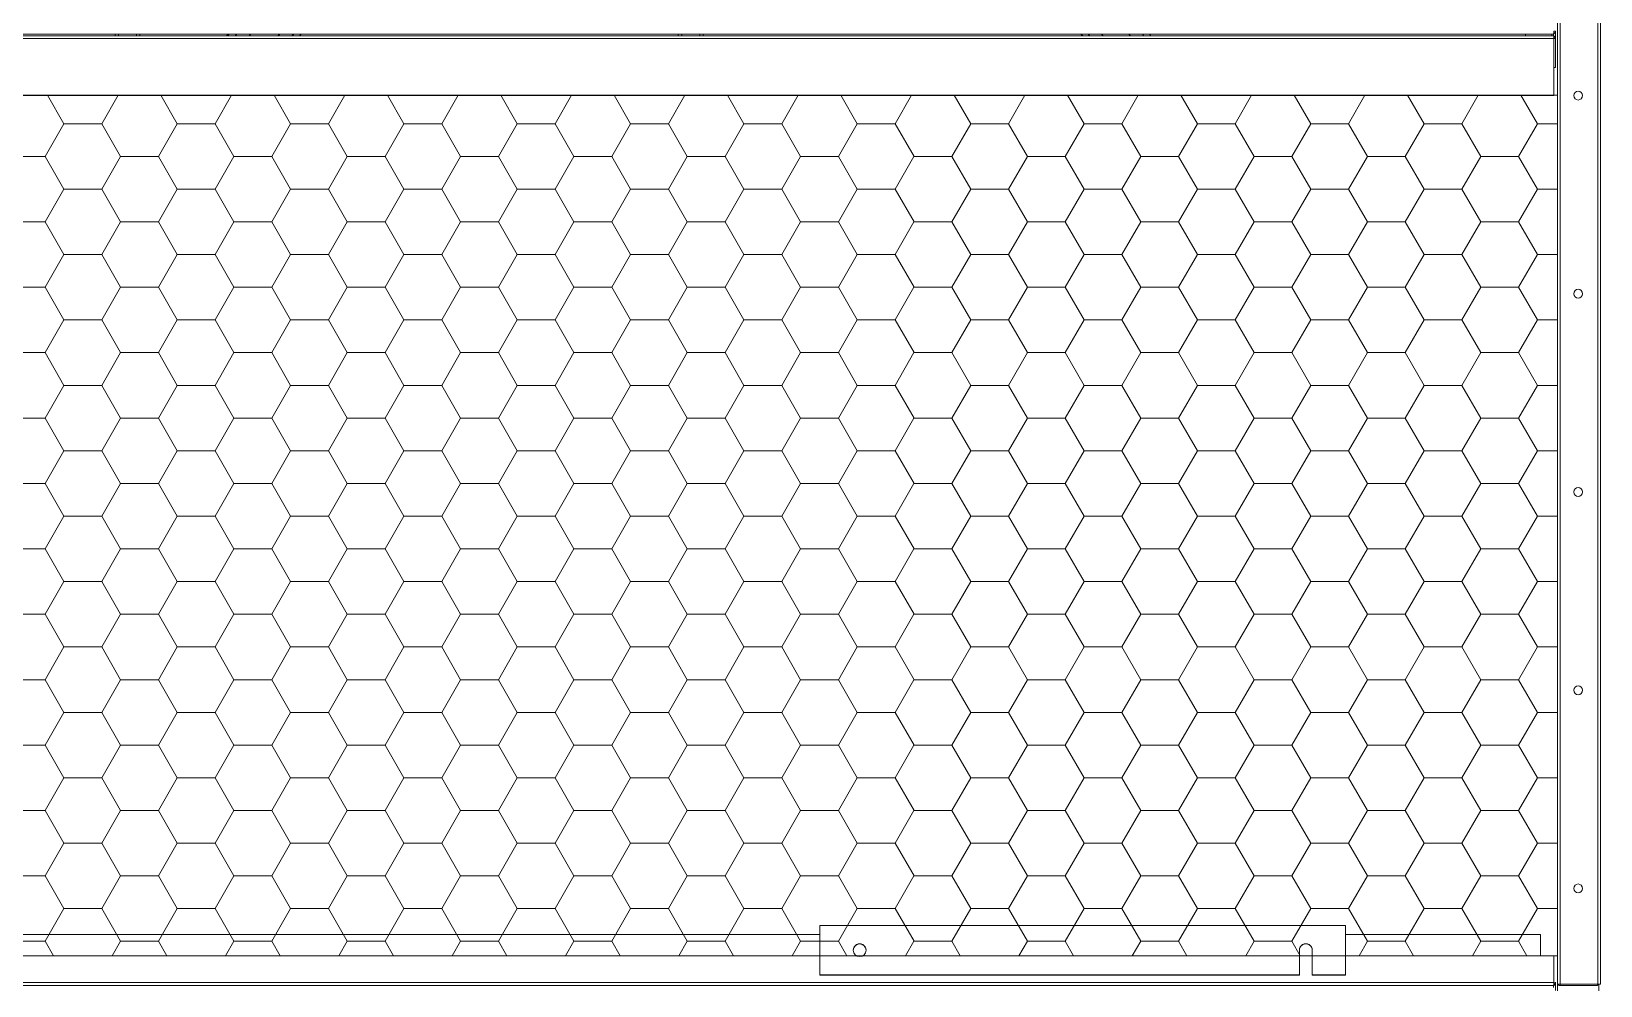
# Model space of a CAD drawing. Header units: millimetres. Extents: x 2784 to 32191, y 2597 to 23392.
# Drawn here: x 23520 to 25102, y 9156 to 10119 of the extents above; entities that cross this region are included whole.
import ezdxf

# ---------------------------------------------------------------- set-up
doc = ezdxf.new("R2010")
doc.units = ezdxf.units.MM

# ---------------------------------------------------------------- blocks, each defined once
blk = doc.blocks.new('2')
at = {"lineweight": 20}
h = blk.add_hatch(dxfattribs=at)
h.set_pattern_fill('HONEY', scale=12)
h.set_pattern_definition([(360, (-387298.945, -77907.857), (57.15, 32.9955677), [38.1, -76.2]), (120, (-387298.945, -77907.857), (-57.15, 32.995568), [38.1, -76.2]), (60, (-387298.945, -77907.857), (1e-07, 65.9911357), [-76.2, 38.1])])
h.paths.add_polyline_path([(22447.9, 10054.2), (22447.9, 9185.9), (25058.5, 9185.9), (25058.5, 10054.2)])
at = {"color": 7, "lineweight": 20}
for p, q in [((25058.5, 9158.6), (25058.5, 11480.8)), ((25061.3, 9157.2), (25061.3, 11415.8)), ((25099.3, 9157.2), (25099.3, 11410.4)), ((25102.1, 9157.2), (25102.1, 11410.4)), ((22447.3, 10115.8), (25053.7, 10115.8)), ((22447.3, 10114.1), (25053.7, 10114.1)), ((22445.9, 10111.5), (25055.1, 10111.5)), ((22445.9, 10054.2), (25055.1, 10054.2)), ((22445.9, 10054.1), (25055.1, 10054.1)), ((25055.1, 10053.9), (22445.9, 10053.9)), ((24314.9, 9207.5), (22450.5, 9207.5)), ((24314.9, 9185.9), (22446.1, 9185.9)), ((22445.9, 9158.8), (25055.1, 9158.8)), ((22447.3, 9155.8), (25053.7, 9155.8))]:
    blk.add_line(p, q, dxfattribs=at)
at = {"color": 7, "lineweight": 20, "ltscale": 0.000708333}
for p, q in [((23604, 10114.1), (23604, 10115.8)), ((23607.4, 10114.1), (23607.4, 10115.8)), ((23625.6, 10114.1), (23625.6, 10115.8)), ((23629, 10114.1), (23629, 10115.8)), ((24172, 10114.1), (24172, 10115.8)), ((24175.4, 10114.1), (24175.4, 10115.8)), ((24193.6, 10114.1), (24193.6, 10115.8)), ((24197, 10114.1), (24197, 10115.8)), ((25026.5, 10115.8), (25026.5, 10114.1)), ((25053.1, 10114.1), (25053.1, 10115.8))]:
    blk.add_line(p, q, dxfattribs=at)
at = {"color": 7, "lineweight": 20, "ltscale": 0.001029}
for p, q in [((23718.3, 10115.7), (23716.5, 10114)), ((23782.4, 10114.1), (23784.2, 10115.8)), ((23790, 10114.1), (23791.8, 10115.8))]:
    blk.add_line(p, q, dxfattribs=at)
at = {"color": 7, "lineweight": 20, "ltscale": 0.001028}
for p, q in [((23719.2, 10115.8), (23717.4, 10114.1)), ((23726.7, 10115.8), (23725, 10114.1)), ((23739.2, 10114.1), (23741, 10115.8)), ((23770, 10115.8), (23768.2, 10114.1))]:
    blk.add_line(p, q, dxfattribs=at)
at = {"color": 7, "lineweight": 20, "ltscale": 0.000976837}
blk.add_line((24578, 10115.7), (24579.6, 10114), dxfattribs=at)
at = {"color": 7, "lineweight": 20, "ltscale": 0.000977023}
for p, q in [((24578.2, 10115.8), (24579.8, 10114.1)), ((24585.3, 10115.8), (24587, 10114.1)), ((24600.5, 10114.1), (24598.9, 10115.8)), ((24626.4, 10115.8), (24628.1, 10114.1)), ((24648.7, 10114.1), (24647.1, 10115.8))]:
    blk.add_line(p, q, dxfattribs=at)
at = {"color": 7, "lineweight": 20, "ltscale": 0.000976955}
blk.add_line((24641.6, 10114.1), (24640, 10115.8), dxfattribs=at)
at = {"color": 7, "lineweight": 20, "ltscale": 4.81672e-06}
blk.add_line((25053.7, 10114.1), (25053.7, 10114.1), dxfattribs=at)
at = {"color": 7, "lineweight": 20, "ltscale": 0.00080569}
blk.add_line((25054.5, 10115.9), (25054.5, 10113.9), dxfattribs=at)
at = {"color": 7, "lineweight": 20, "ltscale": 0.000967409}
for p, q in [((25055.1, 10116.5), (25055.1, 10118.8)), ((25055.1, 9156.5), (25055.1, 9158.8))]:
    blk.add_line(p, q, dxfattribs=at)
at = {"color": 7, "lineweight": 20, "ltscale": 0.000583334}
for p, q in [((25056.5, 10118.6), (25055.1, 10118.6)), ((25056.5, 10111.3), (25055.1, 10111.3)), ((25056.5, 9158.6), (25055.1, 9158.6))]:
    blk.add_line(p, q, dxfattribs=at)
at = {"color": 7, "lineweight": 20, "ltscale": 0.000341711}
for p, q in [((25055.7, 10116.6), (25055.1, 10117.2)), ((25055.7, 9156.6), (25055.1, 9157.2)), ((25059.4, 9156.6), (25059.9, 9157.2))]:
    blk.add_line(p, q, dxfattribs=at)
at = {"color": 7, "lineweight": 20, "ltscale": 0.000849957}
blk.add_line((25055.1, 10113.5), (25055.1, 10111.5), dxfattribs=at)
at = {"color": 7, "lineweight": 20, "ltscale": 0.000341712}
blk.add_line((25055.7, 10113.2), (25055.1, 10112.7), dxfattribs=at)
at = {"color": 7, "lineweight": 20, "ltscale": 0.003042}
blk.add_line((25056.5, 10118.6), (25056.5, 10111.3), dxfattribs=at)
at = {"color": 7, "lineweight": 20, "ltscale": 0.023877}
blk.add_line((25055.1, 10111.5), (25055.1, 10054.2), dxfattribs=at)
at = {"color": 7, "lineweight": 20, "ltscale": 0.012167}
blk.add_line((25056.5, 10111.3), (25056.5, 10082.1), dxfattribs=at)
at = {"color": 7, "lineweight": 20, "ltscale": 0.000583335}
blk.add_line((25056.5, 10082.1), (25055.1, 10082.1), dxfattribs=at)
at = {"color": 7, "lineweight": 20, "ltscale": 5.81038e-05}
blk.add_line((25055.1, 10053.9), (25055.1, 10054.2), dxfattribs=at)
at = {"color": 7, "lineweight": 20, "ltscale": 0.220833}
blk.add_line((24314.9, 9216.4), (24844.9, 9216.4), dxfattribs=at)
at = {"color": 7, "lineweight": 20, "ltscale": 0.020754}
for p, q in [((24314.9, 9216.4), (24314.9, 9166.6)), ((24844.9, 9166.6), (24844.9, 9216.4))]:
    blk.add_line(p, q, dxfattribs=at)
at = {"color": 7, "lineweight": 20, "ltscale": 0.081917}
blk.add_line((25041.5, 9207.5), (24844.9, 9207.5), dxfattribs=at)
at = {"color": 7, "lineweight": 20, "ltscale": 0.009}
blk.add_line((25041.5, 9207.5), (25041.5, 9185.9), dxfattribs=at)
at = {"color": 7, "lineweight": 20, "ltscale": 0.002765}
blk.add_line((24358.3, 9185.9), (24351.6, 9185.9), dxfattribs=at)
at = {"color": 7, "lineweight": 20, "ltscale": 0.010377}
for p, q in [((24798.4, 9191.5), (24798.4, 9166.6)), ((24811.4, 9166.6), (24811.4, 9191.5))]:
    blk.add_line(p, q, dxfattribs=at)
at = {"color": 7, "lineweight": 20, "ltscale": 0.005417}
blk.add_line((24811.4, 9185.9), (24798.4, 9185.9), dxfattribs=at)
at = {"color": 7, "lineweight": 20, "ltscale": 0.0875}
blk.add_line((25054.9, 9185.9), (24844.9, 9185.9), dxfattribs=at)
at = {"color": 7, "lineweight": 20, "ltscale": 0.01129}
blk.add_line((25055.1, 9158.8), (25055.1, 9185.9), dxfattribs=at)
at = {"color": 7, "lineweight": 20, "ltscale": 0.201458}
for p, q in [((24798.4, 9166.6), (24314.9, 9166.6)), ((24798.4, 9166.4), (24314.9, 9166.4))]:
    blk.add_line(p, q, dxfattribs=at)
at = {"color": 7, "lineweight": 20, "ltscale": 7.26298e-05}
for p, q in [((24314.9, 9166.6), (24314.9, 9166.4)), ((24798.4, 9166.6), (24798.4, 9166.4)), ((24811.4, 9166.6), (24811.4, 9166.4)), ((24844.9, 9166.6), (24844.9, 9166.4))]:
    blk.add_line(p, q, dxfattribs=at)
at = {"color": 7, "lineweight": 20, "ltscale": 0.013958}
for p, q in [((24844.9, 9166.6), (24811.4, 9166.6)), ((24844.9, 9166.4), (24811.4, 9166.4))]:
    blk.add_line(p, q, dxfattribs=at)
at = {"color": 7, "lineweight": 20, "ltscale": 0.000882011}
blk.add_line((25054.5, 9155.9), (25054.5, 9153.8), dxfattribs=at)
at = {"color": 7, "lineweight": 20, "ltscale": 0.000375}
blk.add_line((25056.5, 9159.1), (25056.5, 9158.2), dxfattribs=at)
at = {"color": 7, "lineweight": 20, "ltscale": 0.003208}
blk.add_line((25056.5, 9158.6), (25056.5, 9150.9), dxfattribs=at)
at = {"color": 7, "lineweight": 20, "ltscale": 0.00337}
blk.add_line((25058.5, 9150.4), (25058.5, 9158.5), dxfattribs=at)
at = {"color": 7, "lineweight": 20, "ltscale": 0.000912135}
blk.add_line((25061.3, 9157.2), (25059.1, 9157.2), dxfattribs=at)
at = {"color": 7, "lineweight": 20, "ltscale": 0.000583333}
for p, q in [((25061.3, 9155.8), (25061.3, 9157.2)), ((25098.9, 9155.8), (25098.9, 9157.2))]:
    blk.add_line(p, q, dxfattribs=at)
at = {"color": 7, "lineweight": 20, "ltscale": 0.015833}
blk.add_line((25061.3, 9157.2), (25099.3, 9157.2), dxfattribs=at)
at = {"color": 7, "lineweight": 20, "ltscale": 0.015667}
blk.add_line((25098.9, 9155.8), (25061.3, 9155.8), dxfattribs=at)
at = {"color": 7, "lineweight": 20, "ltscale": 0.001167}
blk.add_line((25099.3, 9157.2), (25102.1, 9157.2), dxfattribs=at)
at = {"color": 7, "lineweight": 20, "ltscale": 0.002832}
blk.add_line((25100.5, 9150.4), (25100.5, 9157.1), dxfattribs=at)
at = {"color": 0, "lineweight": 20, "elevation": 0}
blk.add_lwpolyline([(22447.9, 10054.2), (25058.5, 10054.2), (25058.5, 9185.9), (22447.9, 9185.9)], close=True, dxfattribs=at)
at = {"color": 7, "lineweight": 20}
for centre in [(25079.5, 10053.8), (25079.5, 9853.8), (25079.5, 9653.8), (25079.5, 9453.8), (25079.5, 9253.8)]:
    blk.add_circle(centre, 4.5, dxfattribs=at)
for centre, start, end in [((25053.7, 10118.6), 270, 0), ((25053.7, 10111.3), 0, 90), ((25053.7, 9158.6), 270, 0), ((25061.3, 9158.6), 180, 270), ((25097.7, 9158.6), 295.3767, 330)]:
    blk.add_arc(centre, 2.8, start, end, dxfattribs=at)
for centre, start_param, end_param in [((24354.9, 9191.5), 0, 3.141593), ((24354.9, 9191.3), 0.013467, 3.128141), ((24804.9, 9191.5), 0, 3.141593), ((24804.9, 9191.3), 0, 3.141593), ((24354.9, 9191.5), 3.141593, 6.283185)]:
    blk.add_ellipse(centre, major_axis=(6.5, 0), ratio=0.996195, start_param=start_param, end_param=end_param, dxfattribs=at)
for points in [[(25055.1, 10116.5), (25054.9, 10116.2), (25054.6, 10116), (25054.3, 10115.8), (25054, 10115.8), (25053.7, 10115.8)], [(25055.1, 10113.5), (25054.9, 10113.7), (25054.6, 10113.9), (25054.3, 10114), (25054, 10114.1), (25053.7, 10114.1)], [(25055.1, 9156.5), (25054.9, 9156.2), (25054.6, 9156), (25054.3, 9155.8), (25054, 9155.8), (25053.7, 9155.8)], [(25059.1, 9157.2), (25058.9, 9157.4), (25058.7, 9157.7), (25058.6, 9158), (25058.5, 9158.3), (25058.5, 9158.6)]]:
    blk.add_open_spline(points, degree=5, dxfattribs=at)

msp = doc.modelspace()

# ---------------------------------------------------------------- block references
msp.add_blockref('2', (0, 0))

doc.saveas('drawing.dxf')
